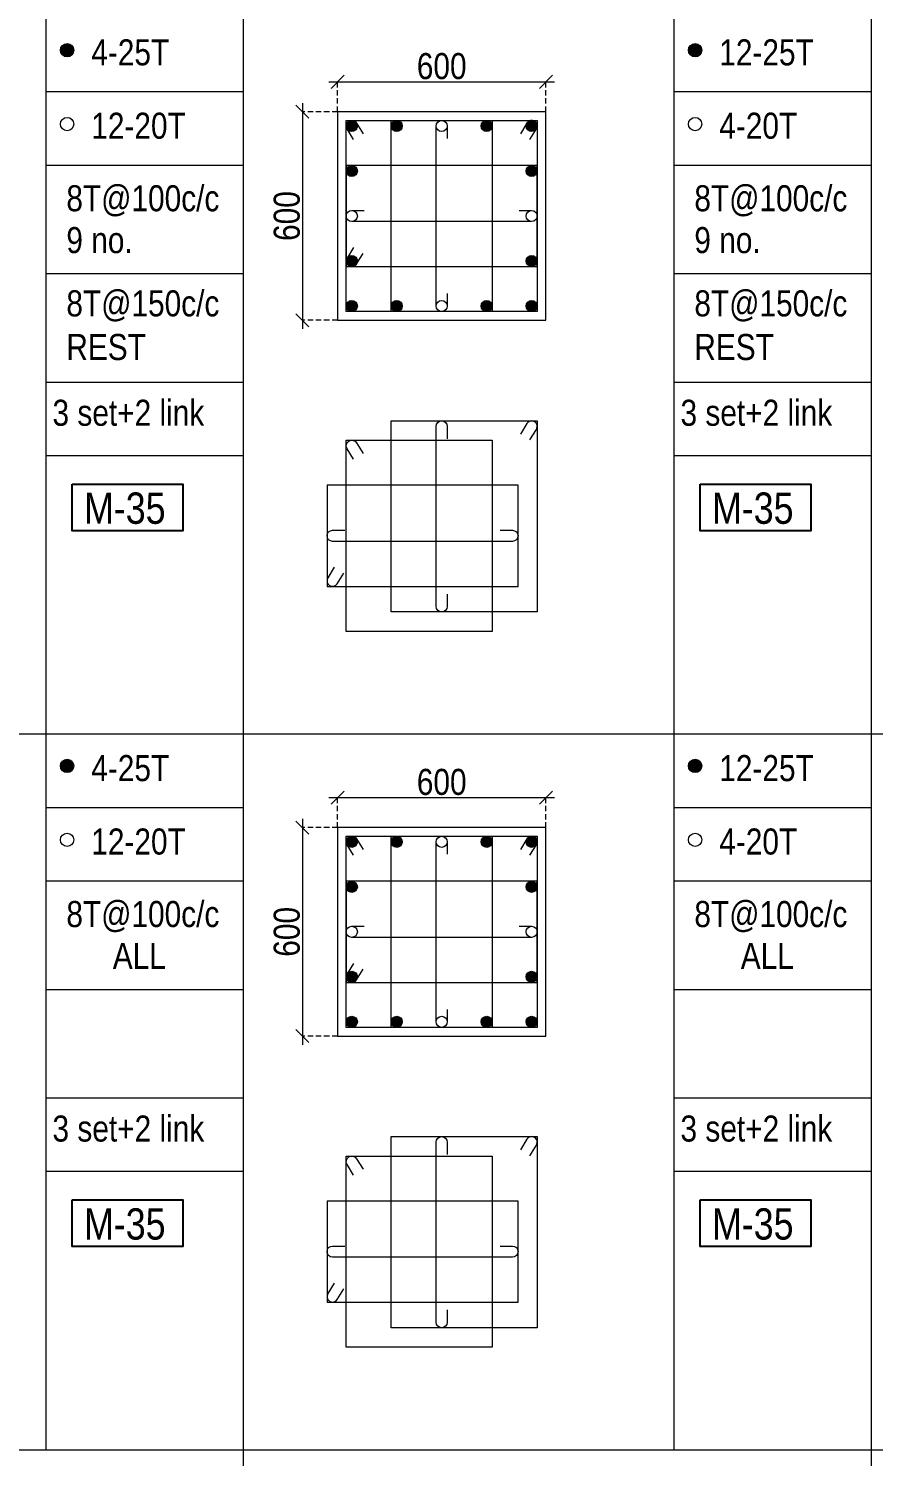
# Model space of a CAD drawing. Header units: millimetres. Extents: x 1112055 to 3390982, y -148532 to 766891.
# Drawn here: x 2105441 to 2115173, y 247074 to 263511 of the extents above; entities that cross this region are included whole.
import ezdxf
from ezdxf.enums import TextEntityAlignment as Align

# ---------------------------------------------------------------- set-up
doc = ezdxf.new("R2010")
doc.units = ezdxf.units.MM
doc.header["$PDMODE"] = 35
doc.header["$PDSIZE"] = -25
doc.linetypes.add('DASHED2', pattern=[0.375, 0.25, -0.125])
doc.linetypes.add('Hidden', pattern=[9.525, 6.35, -3.175])
for name, color, linetype, lineweight in [('B COL. SIZE DIM', 220, 'Continuous', 25), ('B COLSCH', 204, 'Continuous', 20), ('B COLUMN', 1, 'Hidden', 9), ('B STEEL', 34, 'Continuous', 15), ('B TITLE BLOCK', 250, 'Continuous', 0)]:
    doc.layers.add(name, color=color, linetype=linetype, lineweight=lineweight)
doc.layers.add('B TEXT', color=7, linetype='Continuous')
doc.styles.add('dim inside', font='romans.shx', dxfattribs={"width": 0.8, "height": 125})
doc.styles.add('SWINC', font='swissc.ttf')
doc.dimstyles.new('dim inside', dxfattribs={"dimtxt": 125, "dimasz": 100, "dimexe": 0, "dimexo": 0, "dimgap": 10, "dimtad": 0, "dimdec": 0, "dimzin": 0, "dimdsep": 46, "dimtxsty": 'dim inside', "dimblk": 'SMALL', "dimcen": 0.09, "dimadec": 0, "dimazin": 0, "dimtfac": 1, "dimtdec": 0, "dimtofl": 0, "dimtmove": 0, "dimatfit": 3, "dimfxl": 1, "dimtolj": 1, "dimtzin": 0, "dimarcsym": 2})

# ---------------------------------------------------------------- blocks, each defined once
blk = doc.blocks.new('_Oblique')
at = {"color": 0, "linetype": 'ByBlock', "lineweight": -2}
blk.add_line((-0.5, -0.5), (0.5, 0.5), dxfattribs=at)
blk = doc.blocks.new('*D1711')
at = {"layer": 'B COL. SIZE DIM', "color": 250, "lineweight": 9, "ltscale": 250, "transparency": 16777216}
blk.add_line((2108900, 254658), (2111500, 254658), dxfattribs=at)
at = {"layer": 'B COL. SIZE DIM', "color": 250, "linetype": 'DASHED2', "lineweight": 9, "ltscale": 250, "transparency": 16777216}
for p, q in [((2109000, 254313), (2109000, 254658)), ((2111400, 254313), (2111400, 254658))]:
    blk.add_line(p, q, dxfattribs=at)
at = {"layer": 'Defpoints', "color": 0, "ltscale": 250, "transparency": 16777216}
for p in [(2111400, 254658), (2109000, 254313), (2111400, 254313)]:
    blk.add_point(p, dxfattribs=at)
at = {"layer": 'B COL. SIZE DIM', "color": 250, "lineweight": 9, "ltscale": 250, "transparency": 16777216, "xscale": 150, "yscale": 150, "zscale": 150, "rotation": 180}
blk.add_blockref('_Oblique', (2109000, 254658), dxfattribs=at)
at = {"layer": 'B COL. SIZE DIM', "color": 250, "lineweight": 9, "ltscale": 250, "transparency": 16777216, "xscale": 150, "yscale": 150, "zscale": 150}
blk.add_blockref('_Oblique', (2111400, 254658), dxfattribs=at)
at = {"layer": 'B COL. SIZE DIM', "color": 6, "ltscale": 250, "transparency": 16777216, "insert": (2110200, 254837), "char_height": 300, "attachment_point": 5, "style": 'SWINC'}
blk.add_mtext('\\A1;600', dxfattribs=at)
blk = doc.blocks.new('*D1712')
at = {"layer": 'B COL. SIZE DIM', "color": 250, "lineweight": 9, "ltscale": 250, "transparency": 16777216}
blk.add_line((2108596, 254413), (2108596, 251813), dxfattribs=at)
at = {"layer": 'B COL. SIZE DIM', "color": 250, "linetype": 'DASHED2', "lineweight": 9, "ltscale": 250, "transparency": 16777216}
for p, q in [((2109000, 254313), (2108596, 254313)), ((2109000, 251913), (2108596, 251913))]:
    blk.add_line(p, q, dxfattribs=at)
at = {"layer": 'Defpoints', "color": 0, "ltscale": 250, "transparency": 16777216}
for p in [(2109000, 254313), (2108596, 251913), (2109000, 251913)]:
    blk.add_point(p, dxfattribs=at)
at = {"layer": 'B COL. SIZE DIM', "color": 250, "lineweight": 9, "ltscale": 250, "transparency": 16777216, "xscale": 150, "yscale": 150, "zscale": 150}
for p, rotation in [((2108596, 254313), 90), ((2108596, 251913), 270)]:
    blk.add_blockref('_Oblique', p, dxfattribs=dict(at, rotation=rotation))
at = {"layer": 'B COL. SIZE DIM', "color": 6, "ltscale": 250, "transparency": 16777216, "insert": (2108417, 253113), "char_height": 300, "attachment_point": 5, "rotation": 90, "style": 'SWINC'}
blk.add_mtext('\\A1;600', dxfattribs=at)
blk = doc.blocks.new('*D1713')
at = {"layer": 'B COL. SIZE DIM', "color": 250, "lineweight": 9, "ltscale": 250, "transparency": 16777216}
blk.add_line((2108900, 262898), (2111500, 262898), dxfattribs=at)
at = {"layer": 'B COL. SIZE DIM', "color": 250, "linetype": 'DASHED2', "lineweight": 9, "ltscale": 250, "transparency": 16777216}
for p, q in [((2109000, 262553), (2109000, 262898)), ((2111400, 262553), (2111400, 262898))]:
    blk.add_line(p, q, dxfattribs=at)
at = {"layer": 'Defpoints', "color": 0, "ltscale": 250, "transparency": 16777216}
for p in [(2111400, 262898), (2109000, 262553), (2111400, 262553)]:
    blk.add_point(p, dxfattribs=at)
at = {"layer": 'B COL. SIZE DIM', "color": 250, "lineweight": 9, "ltscale": 250, "transparency": 16777216, "xscale": 150, "yscale": 150, "zscale": 150, "rotation": 180}
blk.add_blockref('_Oblique', (2109000, 262898), dxfattribs=at)
at = {"layer": 'B COL. SIZE DIM', "color": 250, "lineweight": 9, "ltscale": 250, "transparency": 16777216, "xscale": 150, "yscale": 150, "zscale": 150}
blk.add_blockref('_Oblique', (2111400, 262898), dxfattribs=at)
at = {"layer": 'B COL. SIZE DIM', "color": 6, "ltscale": 250, "transparency": 16777216, "insert": (2110200, 263077), "char_height": 300, "attachment_point": 5, "style": 'SWINC'}
blk.add_mtext('\\A1;600', dxfattribs=at)
blk = doc.blocks.new('*D1714')
at = {"layer": 'B COL. SIZE DIM', "color": 250, "lineweight": 9, "ltscale": 250, "transparency": 16777216}
blk.add_line((2108596, 262653), (2108596, 260053), dxfattribs=at)
at = {"layer": 'B COL. SIZE DIM', "color": 250, "linetype": 'DASHED2', "lineweight": 9, "ltscale": 250, "transparency": 16777216}
for p, q in [((2109000, 262553), (2108596, 262553)), ((2109000, 260153), (2108596, 260153))]:
    blk.add_line(p, q, dxfattribs=at)
at = {"layer": 'Defpoints', "color": 0, "ltscale": 250, "transparency": 16777216}
for p in [(2109000, 262553), (2108596, 260153), (2109000, 260153)]:
    blk.add_point(p, dxfattribs=at)
at = {"layer": 'B COL. SIZE DIM', "color": 250, "lineweight": 9, "ltscale": 250, "transparency": 16777216, "xscale": 150, "yscale": 150, "zscale": 150}
for p, rotation in [((2108596, 262553), 90), ((2108596, 260153), 270)]:
    blk.add_blockref('_Oblique', p, dxfattribs=dict(at, rotation=rotation))
at = {"layer": 'B COL. SIZE DIM', "color": 6, "ltscale": 250, "transparency": 16777216, "insert": (2108417, 261353), "char_height": 300, "attachment_point": 5, "rotation": 90, "style": 'SWINC'}
blk.add_mtext('\\A1;600', dxfattribs=at)

msp = doc.modelspace()

# ---------------------------------------------------------------- hatches: boundary and pattern name
at = {"layer": 'B STEEL', "lineweight": 9, "ltscale": 0.5}
h = msp.add_hatch(color=34, dxfattribs=at)
edge = h.paths.add_edge_path()
edge.add_arc((2105885, 263262.1), 76.8, 0, 360)
h = msp.add_hatch(color=34, dxfattribs=at)
edge = h.paths.add_edge_path()
edge.add_arc((2113118.6, 263262.1), 76.8, 0, 360)
h = msp.add_hatch(color=34, dxfattribs=at)
edge = h.paths.add_edge_path()
edge.add_arc((2109164.2, 262388.9), 64, 0, 360)
at = {"layer": 'B STEEL'}
h = msp.add_hatch(color=34, dxfattribs=at)
edge = h.paths.add_edge_path()
edge.add_arc((2109682.2, 262388.9), 64, 0, 360)
h = msp.add_hatch(color=34, dxfattribs=at)
edge = h.paths.add_edge_path()
edge.add_arc((2110718.2, 262388.9), 64, 0, 360)
at = {"layer": 'B STEEL', "lineweight": 9, "ltscale": 0.5}
h = msp.add_hatch(color=34, dxfattribs=at)
edge = h.paths.add_edge_path()
edge.add_arc((2111236.2, 262388.9), 64, 180, 540, ccw=False)
at = {"layer": 'B STEEL'}
h = msp.add_hatch(color=34, dxfattribs=at)
edge = h.paths.add_edge_path()
edge.add_arc((2109164.2, 261871), 64, 0, 360)
h = msp.add_hatch(color=34, dxfattribs=at)
edge = h.paths.add_edge_path()
edge.add_arc((2111236.2, 261871), 64, 0, 360)
h = msp.add_hatch(color=34, dxfattribs=at)
edge = h.paths.add_edge_path()
edge.add_arc((2109164.2, 260835), 64, 0, 360)
h = msp.add_hatch(color=34, dxfattribs=at)
edge = h.paths.add_edge_path()
edge.add_arc((2111236.2, 260835), 64, 0, 360)
at = {"layer": 'B STEEL', "lineweight": 9, "ltscale": 0.5}
h = msp.add_hatch(color=34, dxfattribs=at)
edge = h.paths.add_edge_path()
edge.add_arc((2109164.2, 260317), 64, 0, 360, ccw=False)
at = {"layer": 'B STEEL'}
h = msp.add_hatch(color=34, dxfattribs=at)
edge = h.paths.add_edge_path()
edge.add_arc((2109682.2, 260317), 64, 0, 360)
h = msp.add_hatch(color=34, dxfattribs=at)
edge = h.paths.add_edge_path()
edge.add_arc((2110718.2, 260317), 64, 0, 360)
at = {"layer": 'B STEEL', "lineweight": 9, "ltscale": 0.5}
h = msp.add_hatch(color=34, dxfattribs=at)
edge = h.paths.add_edge_path()
edge.add_arc((2111236.2, 260317), 64, -180, 180)
h = msp.add_hatch(color=34, dxfattribs=at)
edge = h.paths.add_edge_path()
edge.add_arc((2105885, 255022.3), 76.8, 0, 360)
h = msp.add_hatch(color=34, dxfattribs=at)
edge = h.paths.add_edge_path()
edge.add_arc((2113118.6, 255022.3), 76.8, 0, 360)
h = msp.add_hatch(color=34, dxfattribs=at)
edge = h.paths.add_edge_path()
edge.add_arc((2109164.2, 254149.1), 64, 0, 360)
at = {"layer": 'B STEEL'}
h = msp.add_hatch(color=34, dxfattribs=at)
edge = h.paths.add_edge_path()
edge.add_arc((2109682.2, 254149.1), 64, 0, 360)
h = msp.add_hatch(color=34, dxfattribs=at)
edge = h.paths.add_edge_path()
edge.add_arc((2110718.2, 254149.1), 64, 0, 360)
at = {"layer": 'B STEEL', "lineweight": 9, "ltscale": 0.5}
h = msp.add_hatch(color=34, dxfattribs=at)
edge = h.paths.add_edge_path()
edge.add_arc((2111236.2, 254149.1), 64, 180, 540, ccw=False)
at = {"layer": 'B STEEL'}
h = msp.add_hatch(color=34, dxfattribs=at)
edge = h.paths.add_edge_path()
edge.add_arc((2109164.2, 253631.1), 64, 0, 360)
h = msp.add_hatch(color=34, dxfattribs=at)
edge = h.paths.add_edge_path()
edge.add_arc((2111236.2, 253631.1), 64, 0, 360)
h = msp.add_hatch(color=34, dxfattribs=at)
edge = h.paths.add_edge_path()
edge.add_arc((2109164.2, 252595.1), 64, 0, 360)
h = msp.add_hatch(color=34, dxfattribs=at)
edge = h.paths.add_edge_path()
edge.add_arc((2111236.2, 252595.1), 64, 0, 360)
at = {"layer": 'B STEEL', "lineweight": 9, "ltscale": 0.5}
h = msp.add_hatch(color=34, dxfattribs=at)
edge = h.paths.add_edge_path()
edge.add_arc((2109164.2, 252077.1), 64, 0, 360, ccw=False)
at = {"layer": 'B STEEL'}
h = msp.add_hatch(color=34, dxfattribs=at)
edge = h.paths.add_edge_path()
edge.add_arc((2109682.2, 252077.1), 64, 0, 360)
h = msp.add_hatch(color=34, dxfattribs=at)
edge = h.paths.add_edge_path()
edge.add_arc((2110718.2, 252077.1), 64, 0, 360)
at = {"layer": 'B STEEL', "lineweight": 9, "ltscale": 0.5}
h = msp.add_hatch(color=34, dxfattribs=at)
edge = h.paths.add_edge_path()
edge.add_arc((2111236.2, 252077.1), 64, -180, 180)

# ---------------------------------------------------------------- linework, layer by layer
at = {"color": 2, "lineweight": 30}
msp.add_arc((2094904.1, 432360.2), 194175.1, 224.19202, 278.08245, dxfattribs=at)
at = {"layer": 'B COLSCH', "color": 250, "lineweight": 0}
for p, q in [((2105638.7, 296589.8), (2105638.7, 247150.7)), ((2107913.1, 296589.8), (2107913.1, 239898.1)), ((2112872.3, 296589.8), (2112872.3, 247150.7)), ((2115146.7, 296589.8), (2115146.7, 239898.1)), ((2105638.7, 262785.4), (2107913.1, 262785.4)), ((2112872.3, 262785.4), (2115146.7, 262785.4)), ((2105638.7, 261940.4), (2107913.1, 261940.4)), ((2112872.3, 261940.4), (2115146.7, 261940.4)), ((2105638.7, 260690.7), (2107913.1, 260690.7)), ((2112872.3, 260690.7), (2115146.7, 260690.7)), ((2105638.7, 259440.9), (2107913.1, 259440.9)), ((2112872.3, 259440.9), (2115146.7, 259440.9)), ((2105638.7, 258595.9), (2107913.1, 258595.9)), ((2112872.3, 258595.9), (2115146.7, 258595.9)), ((2088785.4, 255390.6), (2230883.4, 255390.6)), ((2105638.7, 254545.6), (2107913.1, 254545.6)), ((2112872.3, 254545.6), (2115146.7, 254545.6)), ((2105638.7, 253700.6), (2107913.1, 253700.6)), ((2112872.3, 253700.6), (2115146.7, 253700.6)), ((2105638.7, 252450.8), (2107913.1, 252450.8)), ((2112872.3, 252450.8), (2115146.7, 252450.8)), ((2105638.7, 251201.1), (2107913.1, 251201.1)), ((2112872.3, 251201.1), (2115146.7, 251201.1)), ((2105638.7, 250356.1), (2107913.1, 250356.1)), ((2112872.3, 250356.1), (2115146.7, 250356.1)), ((2088785.4, 247150.7), (2230883.4, 247150.7))]:
    msp.add_line(p, q, dxfattribs=at)
at = {"layer": 'B COLUMN', "color": 1, "linetype": 'ByBlock', "lineweight": 20}
for points in [[(2109000.2, 260153), (2111400.2, 260153), (2111400.2, 262553), (2109000.2, 262553)], [(2109000.2, 251913.1), (2111400.2, 251913.1), (2111400.2, 254313.1), (2109000.2, 254313.1)]]:
    msp.add_lwpolyline(points, close=True, dxfattribs=at)
at = {"layer": 'B STEEL', "color": 34, "lineweight": 9, "ltscale": 0.5}
for points in [[(2109184.5, 262233.9), (2109109.7, 262355.4, -1), (2109218.7, 262422.5), (2109293.5, 262301)], [(2110264.2, 260459.6), (2110264.2, 260317, -1), (2110136.2, 260317), (2110136.2, 262388.9, -1), (2110264.2, 262388.9), (2110264.2, 262246.3)], [(2111215.9, 262233.9), (2111290.7, 262355.4, 1), (2111181.7, 262422.5), (2111106.9, 262301)], [(2111093.5, 261417), (2111236.2, 261417, -1), (2111236.2, 261288.9), (2109164.2, 261288.9, -1), (2109164.2, 261417), (2109306.9, 261417)], [(2109184.5, 260990), (2109109.7, 260868.5, 1), (2109218.7, 260801.4), (2109293.5, 260922.9)], [(2110264.2, 257001.9), (2110264.2, 256859.2, -1), (2110136.2, 256859.2), (2110136.2, 258931.2, -1), (2110264.2, 258931.2), (2110264.2, 258788.5)], [(2111215.9, 258776.1), (2111290.7, 258897.6, 1), (2111181.7, 258964.7), (2111106.9, 258843.2)], [(2109184.5, 258553.1), (2109109.7, 258674.5, -1), (2109218.7, 258741.7), (2109293.5, 258620.2)], [(2110872.2, 257736.1), (2111014.9, 257736.1, -1), (2111014.9, 257608.1), (2108942.9, 257608.1, -1), (2108942.9, 257736.1), (2109085.6, 257736.1)], [(2108963.2, 257309.2), (2108888.4, 257187.7, 1), (2108997.4, 257120.6), (2109072.2, 257242.1)], [(2109184.5, 253994.1), (2109109.7, 254115.5, -1), (2109218.7, 254182.7), (2109293.5, 254061.2)], [(2110264.2, 252219.8), (2110264.2, 252077.1, -1), (2110136.2, 252077.1), (2110136.2, 254149.1, -1), (2110264.2, 254149.1), (2110264.2, 254006.5)], [(2111215.9, 253994.1), (2111290.7, 254115.5, 1), (2111181.7, 254182.7), (2111106.9, 254061.2)], [(2111093.5, 253177.1), (2111236.2, 253177.1, -1), (2111236.2, 253049.1), (2109164.2, 253049.1, -1), (2109164.2, 253177.1), (2109306.9, 253177.1)], [(2109184.5, 252750.2), (2109109.7, 252628.7, 1), (2109218.7, 252561.6), (2109293.5, 252683.1)], [(2110264.2, 248762), (2110264.2, 248619.4, -1), (2110136.2, 248619.4), (2110136.2, 250691.3, -1), (2110264.2, 250691.3), (2110264.2, 250548.7)], [(2111215.9, 250536.3), (2111290.7, 250657.8, 1), (2111181.7, 250724.9), (2111106.9, 250603.4)], [(2109184.5, 250313.2), (2109109.7, 250434.7, -1), (2109218.7, 250501.8), (2109293.5, 250380.3)], [(2110872.2, 249496.3), (2111014.9, 249496.3, -1), (2111014.9, 249368.3), (2108942.9, 249368.3, -1), (2108942.9, 249496.3), (2109085.6, 249496.3)], [(2108963.2, 249069.3), (2108888.4, 248947.8, 1), (2108997.4, 248880.7), (2109072.2, 249002.2)]]:
    msp.add_lwpolyline(points, format="xyb", dxfattribs=at)
for points in [[(2110782.2, 262453), (2110782.2, 260253), (2109100.2, 260253), (2109100.2, 262453)], [(2111300.2, 262453), (2111300.2, 260253), (2109618.2, 260253), (2109618.2, 262453)], [(2109100.2, 260771), (2111300.2, 260771), (2111300.2, 261935), (2109100.2, 261935)], [(2111300.2, 258995.2), (2111300.2, 256795.2), (2109618.2, 256795.2), (2109618.2, 258995.2)], [(2110782.2, 258772.1), (2110782.2, 256572.1), (2109100.2, 256572.1), (2109100.2, 258772.1)], [(2108878.9, 257090.1), (2111078.9, 257090.1), (2111078.9, 258254.1), (2108878.9, 258254.1)], [(2110782.2, 254213.1), (2110782.2, 252013.1), (2109100.2, 252013.1), (2109100.2, 254213.1)], [(2111300.2, 254213.1), (2111300.2, 252013.1), (2109618.2, 252013.1), (2109618.2, 254213.1)], [(2109100.2, 252531.1), (2111300.2, 252531.1), (2111300.2, 253695.1), (2109100.2, 253695.1)], [(2111300.2, 250755.3), (2111300.2, 248555.3), (2109618.2, 248555.3), (2109618.2, 250755.3)], [(2110782.2, 250532.3), (2110782.2, 248332.3), (2109100.2, 248332.3), (2109100.2, 250532.3)], [(2108878.9, 248850.3), (2111078.9, 248850.3), (2111078.9, 250014.3), (2108878.9, 250014.3)]]:
    msp.add_lwpolyline(points, close=True, dxfattribs=at)
for centre, radius in [((2105885, 263262.1), 76.8), ((2113118.6, 263262.1), 76.8), ((2105885, 262411.9), 76.8), ((2109164.2, 262388.9), 64), ((2109682.2, 262388.9), 64), ((2110200.2, 262388.9), 64), ((2110718.2, 262388.9), 64), ((2111236.2, 262388.9), 64), ((2113118.6, 262411.9), 76.8), ((2109164.2, 261871), 64), ((2111236.2, 261871), 64), ((2109164.2, 261353), 64), ((2111236.2, 261353), 64), ((2109164.2, 260835), 64), ((2111236.2, 260835), 64), ((2109164.2, 260317), 64), ((2109682.2, 260317), 64), ((2110200.2, 260317), 64), ((2110718.2, 260317), 64), ((2111236.2, 260317), 64), ((2105885, 255022.3), 76.8), ((2113118.6, 255022.3), 76.8), ((2105885, 254172), 76.8), ((2109164.2, 254149.1), 64), ((2109682.2, 254149.1), 64), ((2110200.2, 254149.1), 64), ((2110718.2, 254149.1), 64), ((2111236.2, 254149.1), 64), ((2113118.6, 254172), 76.8), ((2109164.2, 253631.1), 64), ((2111236.2, 253631.1), 64), ((2109164.2, 253113.1), 64), ((2111236.2, 253113.1), 64), ((2109164.2, 252595.1), 64), ((2111236.2, 252595.1), 64), ((2109164.2, 252077.1), 64), ((2109682.2, 252077.1), 64), ((2110200.2, 252077.1), 64), ((2110718.2, 252077.1), 64), ((2111236.2, 252077.1), 64)]:
    msp.add_circle(centre, radius, dxfattribs=at)
at = {"layer": 'B TEXT', "color": 1}
for points in [[(2105942.4, 258266.9), (2107217, 258266.9), (2107217, 257728.9), (2105942.4, 257728.9)], [(2113175.9, 258266.9), (2114450.5, 258266.9), (2114450.5, 257728.9), (2113175.9, 257728.9)], [(2105942.4, 250027), (2107217, 250027), (2107217, 249489.1), (2105942.4, 249489.1)], [(2113175.9, 250027), (2114450.5, 250027), (2114450.5, 249489.1), (2113175.9, 249489.1)]]:
    msp.add_lwpolyline(points, close=True, dxfattribs=at)

# ---------------------------------------------------------------- texts
at = {"layer": 'B TEXT', "style": 'SWINC'}
for s, p in [('4-25T', (2106163.5, 263087.6)), ('12-25T', (2113397.1, 263087.6)), ('12-20T', (2106163.5, 262242.6)), ('4-20T', (2113397.1, 262242.6)), ('8T@100c/c', (2105876.6, 261407.7)), ('8T@100c/c', (2113110.1, 261407.7)), ('9 no.', (2105876.6, 260926)), ('9 no.', (2113110.1, 260926)), ('8T@150c/c', (2105876.6, 260197.8)), ('8T@150c/c', (2113110.1, 260197.8)), ('REST', (2105876.6, 259695.5)), ('REST', (2113110.1, 259695.5)), ('3 set+2 link', (2105716.9, 258938.4)), ('3 set+2 link', (2112950.5, 258938.4)), ('4-25T', (2106163.5, 254847.7)), ('12-25T', (2113397.1, 254847.7)), ('12-20T', (2106163.5, 254002.7)), ('4-20T', (2113397.1, 254002.7)), ('8T@100c/c', (2105876.6, 253167.9)), ('8T@100c/c', (2113110.1, 253167.9)), ('ALL', (2106411.3, 252686.1)), ('ALL', (2113644.9, 252686.1)), ('3 set+2 link', (2105716.9, 250698.6)), ('3 set+2 link', (2112950.5, 250698.6))]:
    msp.add_text(s, height=300, dxfattribs=at).set_placement(p)
at = {"layer": 'B TEXT', "color": 1, "style": 'SWINC'}
for p in [(2106079.8, 257702.4), (2113313.3, 257702.4), (2106079.8, 249462.5), (2113313.3, 249462.5)]:
    msp.add_text('M-35', height=360, dxfattribs=at).set_placement(p, align=Align.BOTTOM_LEFT)
at = {"layer": 'B TITLE BLOCK', "color": 251, "insert": (2313291.7, 247894.7), "char_height": 184.392, "attachment_point": 2, "style": 'SWINC'}
msp.add_mtext_dynamic_manual_height_columns('\\pxsm1,qj;{\\fBankGothic Lt BT|b0|i0|c0|p34;BHOOMI\\P\\ps*,q*;\\fGost|b0|i0|c0|p2;\\H0.8x;- CONSULTANTS -\\C1; }', width=482147.504, gutter_width=0, heights=[67819.6], dxfattribs=at)

# ---------------------------------------------------------------- dimensions: what is measured, and where the dimension line sits
at = {"layer": 'B COL. SIZE DIM', "color": 250, "ltscale": 250}
for base, p1, p2, picture, middle in [((2111400.2, 262897.9), (2109000.2, 262553), (2111400.2, 262553), '*D1713', (2110200.2, 263076.9)), ((2111400.2, 254658.1), (2109000.2, 254313.1), (2111400.2, 254313.1), '*D1711', (2110200.2, 254837.1))]:
    dim = msp.add_linear_dim(base=base, p1=p1, p2=p2, dimstyle='dim inside', override={"dimtxt": 300, "dimasz": 150, "dimgap": 25, "dimtad": 3, "dimlfac": 0.25, "dimtxsty": 'SWINC', "dimblk1": 'Oblique', "dimblk2": 'Oblique', "dimsah": 1, "dimdle": 100, "dimclrd": 250, "dimclre": 250, "dimclrt": 6, "dimfxl": 1000, "dimlwd": 9, "dimlwe": 9}, dxfattribs=at)
    dim.commit()
    dim.dimension.update_dxf_attribs({"geometry": picture, "text_midpoint": middle})
for base, p1, p2, picture, middle in [((2108596.3, 260153), (2109000.2, 262553), (2109000.2, 260153), '*D1714', (2108417.3, 261353)), ((2108596.3, 251913.1), (2109000.2, 254313.1), (2109000.2, 251913.1), '*D1712', (2108417.3, 253113.1))]:
    dim = msp.add_linear_dim(base=base, p1=p1, p2=p2, angle=90, dimstyle='dim inside', override={"dimtxt": 300, "dimasz": 150, "dimgap": 25, "dimtad": 3, "dimlfac": 0.25, "dimtxsty": 'SWINC', "dimblk1": 'Oblique', "dimblk2": 'Oblique', "dimsah": 1, "dimdle": 100, "dimclrd": 250, "dimclre": 250, "dimclrt": 6, "dimfxl": 1000, "dimlwd": 9, "dimlwe": 9}, dxfattribs=at)
    dim.commit()
    dim.dimension.update_dxf_attribs({"geometry": picture, "text_midpoint": middle})

doc.saveas('drawing.dxf')
